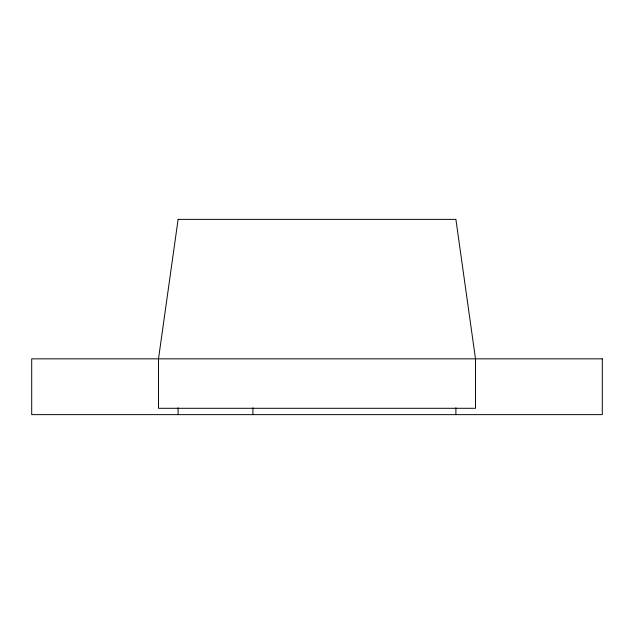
<?xml version="1.0" encoding="UTF-8"?>
<svg xmlns="http://www.w3.org/2000/svg" width="634" height="634" viewBox="0 0 634 634"><rect width="100%" height="100%" fill="white"/><g stroke="black" fill="none" stroke-linecap="round" stroke-linejoin="round"><path stroke-width="0.95" d="M455.894 407.781L455.894 414.636M252.918 407.781L252.918 414.636M178.106 407.781L178.106 414.636M178.106 219.364L158.5 358.844L158.5 408.296L475.5 408.296L475.5 358.844L455.894 219.364L178.106 219.364M602.3 358.844L31.7 358.844L31.7 414.636L602.3 414.636L602.3 358.844"/></g></svg>
